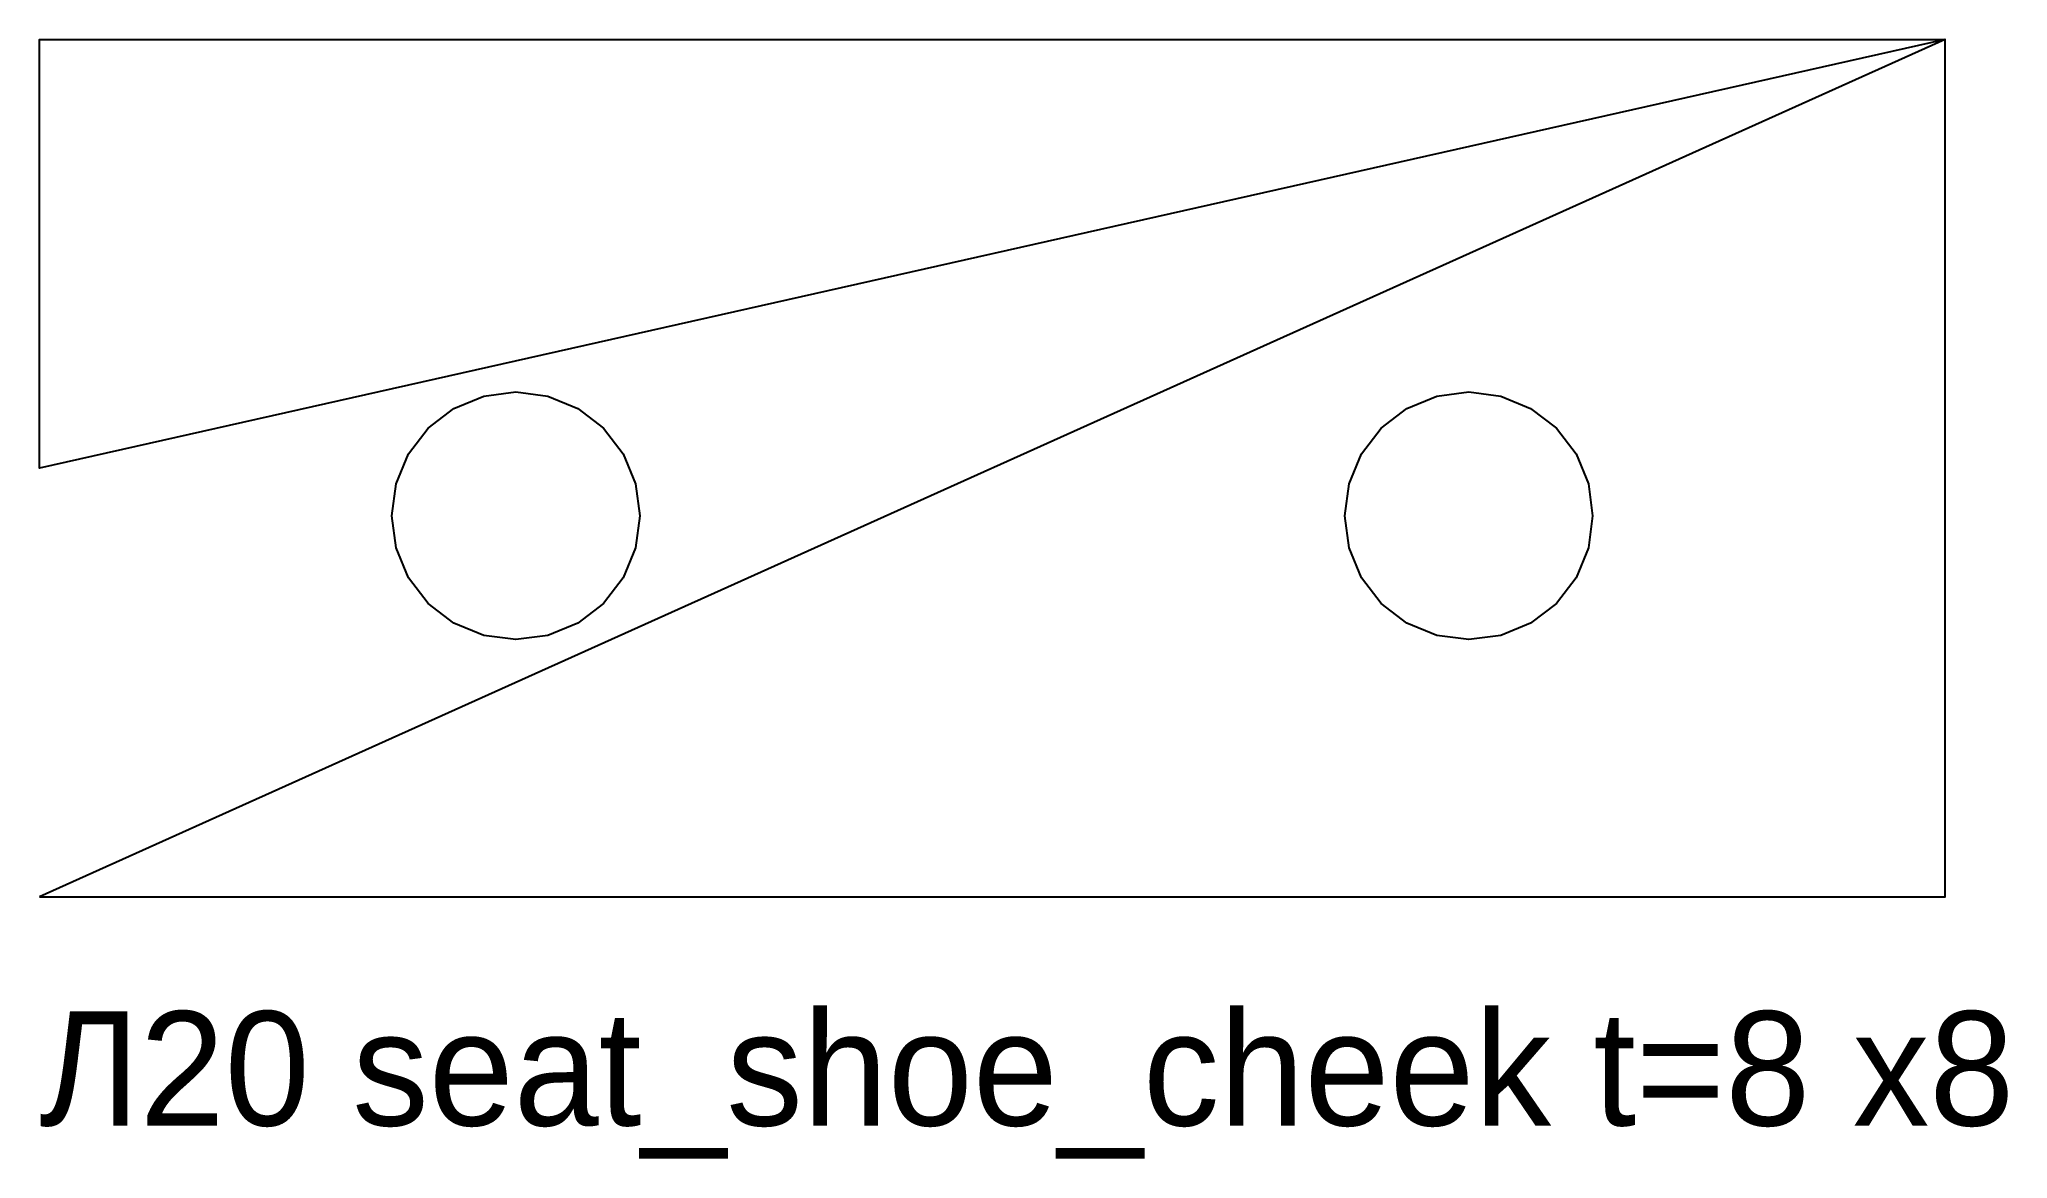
# Model space of a CAD drawing. Header units: millimetres. Extents: x 0 to 103, y -14 to 45.
import ezdxf

# ---------------------------------------------------------------- set-up
doc = ezdxf.new("R2010")
doc.units = ezdxf.units.MM

msp = doc.modelspace()

# ---------------------------------------------------------------- linework, layer by layer
at = {"layer": 'CUT'}
for points in [[(0, 0), (50, 0), (100, 0), (100, 22.5), (100, 45), (0, 22.5), (0, 45), (50, 45), (100, 45)], [(25, 26.5), (26.68, 26.28), (28.25, 25.63), (29.6, 24.6), (30.63, 23.25), (31.28, 21.68), (31.5, 20), (31.28, 18.32), (30.63, 16.75), (29.6, 15.4), (28.25, 14.37), (26.68, 13.72), (25, 13.5), (23.32, 13.72), (21.75, 14.37), (20.4, 15.4), (19.37, 16.75), (18.72, 18.32), (18.5, 20), (18.72, 21.68), (19.37, 23.25), (20.4, 24.6), (21.75, 25.63), (23.32, 26.28), (25, 26.5)], [(75, 26.5), (76.68, 26.28), (78.25, 25.63), (79.6, 24.6), (80.63, 23.25), (81.28, 21.68), (81.5, 20), (81.28, 18.32), (80.63, 16.75), (79.6, 15.4), (78.25, 14.37), (76.68, 13.72), (75, 13.5), (73.32, 13.72), (71.75, 14.37), (70.4, 15.4), (69.37, 16.75), (68.72, 18.32), (68.5, 20), (68.72, 21.68), (69.37, 23.25), (70.4, 24.6), (71.75, 25.63), (73.32, 26.28), (75, 26.5)]]:
    msp.add_lwpolyline(points, close=True, dxfattribs=at)

# ---------------------------------------------------------------- texts
at = {"layer": 'TEXT'}
msp.add_text('Л20 seat_shoe_cheek t=8 x8', height=6, dxfattribs=at).set_placement((0, -12))

doc.saveas('drawing.dxf')
